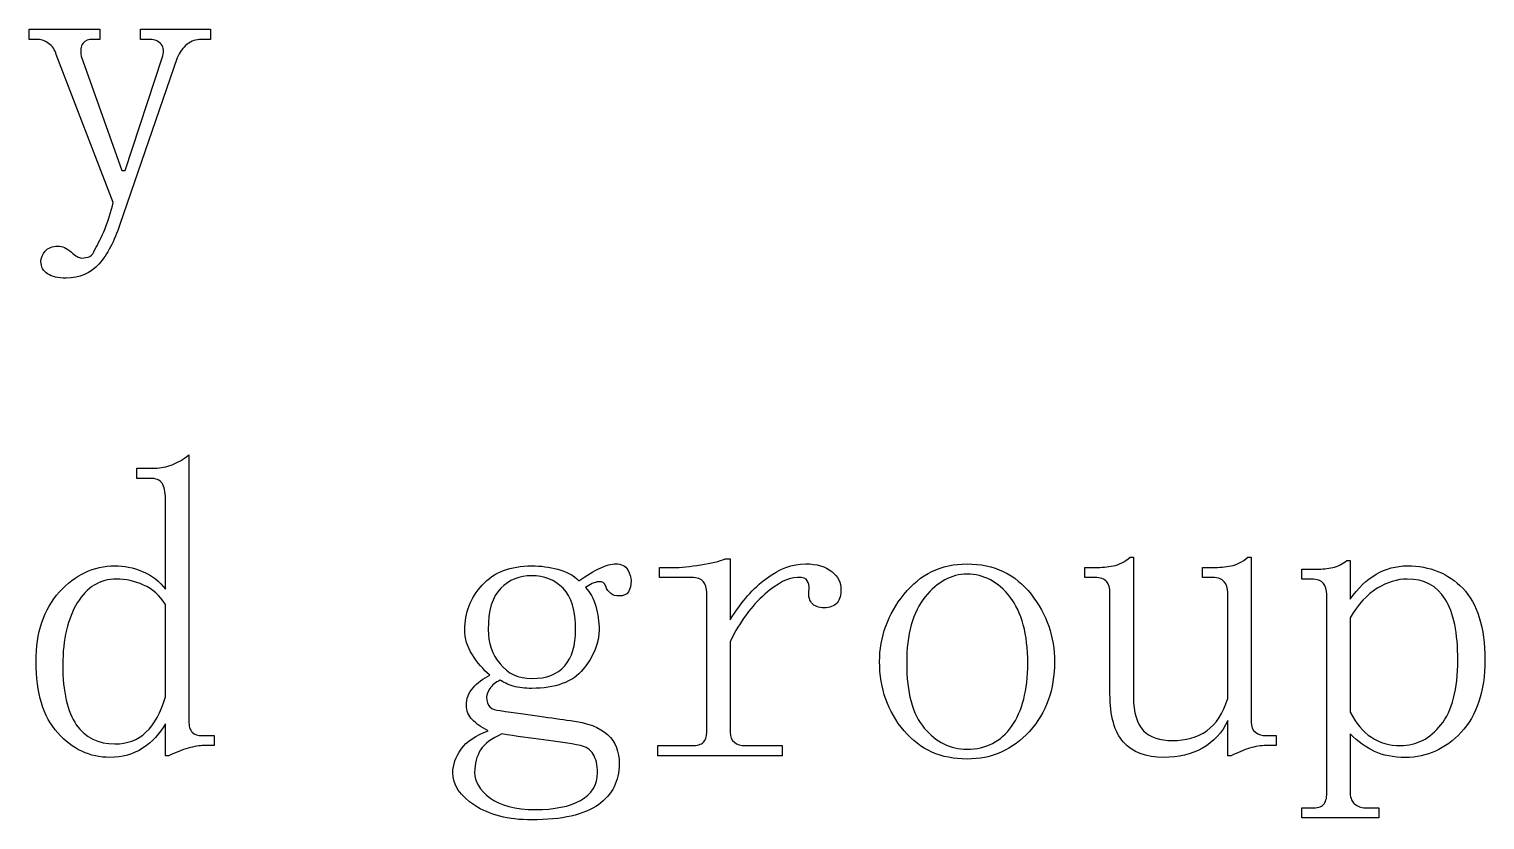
# Model space of a CAD drawing. Header units: centimetres. Extents: x -16 to 14.3, y -18.7 to 16.9.
# Drawn here: x 10.648 to 14.295, y -18.674 to -16.695 of the extents above; entities that cross this region are included whole.
import ezdxf

# ---------------------------------------------------------------- set-up
doc = ezdxf.new("R2010")
doc.units = ezdxf.units.CM
doc.header["$MEASUREMENT"] = 0
doc.layers.add('Layer 1', color=7, linetype='Continuous')

msp = doc.modelspace()

# ---------------------------------------------------------------- linework, layer by layer
at = {"layer": 'Layer 1'}
for points, knots in [([(10.64781, -16.69464), (10.64781, -16.69464), (10.64781, -16.72027), (10.64781, -16.72027), (10.64781, -16.72027), (10.64781, -16.72027), (10.66517, -16.72027), (10.66517, -16.72027), (10.66517, -16.72027), (10.6764, -16.72027), (10.68677, -16.72318), (10.69659, -16.73019), (10.69659, -16.73019), (10.70641, -16.73721), (10.7128, -16.74707), (10.71561, -16.7583), (10.71561, -16.7583), (10.71561, -16.7583), (10.85865, -17.12872), (10.85865, -17.12872), (10.85865, -17.12872), (10.85304, -17.15118), (10.8464, -17.17299), (10.83798, -17.19404), (10.83798, -17.19404), (10.82956, -17.21509), (10.82077, -17.2321), (10.81235, -17.24613), (10.81235, -17.24613), (10.80954, -17.25455), (10.80556, -17.26069), (10.79995, -17.26349), (10.79995, -17.26349), (10.79434, -17.2663), (10.78687, -17.26762), (10.77845, -17.26762), (10.77845, -17.26762), (10.77284, -17.26762), (10.76487, -17.26256), (10.75365, -17.25274), (10.75365, -17.25274), (10.74242, -17.24292), (10.73098, -17.23786), (10.71975, -17.23786), (10.71975, -17.23786), (10.70572, -17.23786), (10.69535, -17.24184), (10.68833, -17.25026), (10.68833, -17.25026), (10.68131, -17.25868), (10.67758, -17.26747), (10.67758, -17.27589), (10.67758, -17.27589), (10.67758, -17.28992), (10.68289, -17.30029), (10.69412, -17.30731), (10.69412, -17.30731), (10.70535, -17.31433), (10.72077, -17.31806), (10.74042, -17.31806), (10.74042, -17.31806), (10.7741, -17.31806), (10.80205, -17.30637), (10.8231, -17.28251), (10.8231, -17.28251), (10.84415, -17.25865), (10.86116, -17.22539), (10.87519, -17.18329), (10.87519, -17.18329), (10.87519, -17.18329), (11.01906, -16.76657), (11.01906, -16.76657), (11.01906, -16.76657), (11.02467, -16.75254), (11.03264, -16.74109), (11.04386, -16.73267), (11.04386, -16.73267), (11.05509, -16.72425), (11.06653, -16.72027), (11.07776, -16.72027), (11.07776, -16.72027), (11.07776, -16.72027), (11.10256, -16.72027), (11.10256, -16.72027), (11.10256, -16.72027), (11.10256, -16.72027), (11.10256, -16.69464), (11.10256, -16.69464), (11.10256, -16.69464), (11.10256, -16.69464), (10.92645, -16.69464), (10.92645, -16.69464), (10.92645, -16.69464), (10.92645, -16.69464), (10.92645, -16.72027), (10.92645, -16.72027), (10.92645, -16.72027), (10.92645, -16.72027), (10.95125, -16.72027), (10.95125, -16.72027), (10.95125, -16.72027), (10.96248, -16.72027), (10.97152, -16.72425), (10.97854, -16.73267), (10.97854, -16.73267), (10.98556, -16.74109), (10.98663, -16.75254), (10.98102, -16.76657), (10.98102, -16.76657), (10.98102, -16.76657), (10.88842, -17.04852), (10.88842, -17.04852), (10.88842, -17.04852), (10.88842, -17.04852), (10.88015, -17.04852), (10.88015, -17.04852), (10.88015, -17.04852), (10.88015, -17.04852), (10.77845, -16.76244), (10.77845, -16.76244), (10.77845, -16.76244), (10.77564, -16.74841), (10.77697, -16.73721), (10.78258, -16.73019), (10.78258, -16.73019), (10.78819, -16.72317), (10.79698, -16.72027), (10.80821, -16.72027), (10.80821, -16.72027), (10.80821, -16.72027), (10.82475, -16.72027), (10.82475, -16.72027), (10.82475, -16.72027), (10.82475, -16.72027), (10.82475, -16.69464), (10.82475, -16.69464), (10.82475, -16.69464), (10.82475, -16.69464), (10.64781, -16.69464), (10.64781, -16.69464)], [0, 0, 0, 0, 0.0277778, 0.0277778, 0.0277778, 0.0277778, 0.0555556, 0.0555556, 0.0555556, 0.0555556, 0.0833333, 0.0833333, 0.0833333, 0.0833333, 0.1111111, 0.1111111, 0.1111111, 0.1111111, 0.1388889, 0.1388889, 0.1388889, 0.1388889, 0.1666667, 0.1666667, 0.1666667, 0.1666667, 0.1944444, 0.1944444, 0.1944444, 0.1944444, 0.2222222, 0.2222222, 0.2222222, 0.2222222, 0.25, 0.25, 0.25, 0.25, 0.2777778, 0.2777778, 0.2777778, 0.2777778, 0.3055556, 0.3055556, 0.3055556, 0.3055556, 0.3333333, 0.3333333, 0.3333333, 0.3333333, 0.3611111, 0.3611111, 0.3611111, 0.3611111, 0.3888889, 0.3888889, 0.3888889, 0.3888889, 0.4166667, 0.4166667, 0.4166667, 0.4166667, 0.4444444, 0.4444444, 0.4444444, 0.4444444, 0.4722222, 0.4722222, 0.4722222, 0.4722222, 0.5, 0.5, 0.5, 0.5, 0.5277778, 0.5277778, 0.5277778, 0.5277778, 0.5555556, 0.5555556, 0.5555556, 0.5555556, 0.5833333, 0.5833333, 0.5833333, 0.5833333, 0.6111111, 0.6111111, 0.6111111, 0.6111111, 0.6388889, 0.6388889, 0.6388889, 0.6388889, 0.6666667, 0.6666667, 0.6666667, 0.6666667, 0.6944444, 0.6944444, 0.6944444, 0.6944444, 0.7222222, 0.7222222, 0.7222222, 0.7222222, 0.75, 0.75, 0.75, 0.75, 0.7777778, 0.7777778, 0.7777778, 0.7777778, 0.8055556, 0.8055556, 0.8055556, 0.8055556, 0.8333333, 0.8333333, 0.8333333, 0.8333333, 0.8611111, 0.8611111, 0.8611111, 0.8611111, 0.8888889, 0.8888889, 0.8888889, 0.8888889, 0.9166667, 0.9166667, 0.9166667, 0.9166667, 0.9444444, 0.9444444, 0.9444444, 0.9444444, 1, 1, 1, 1]), ([(11.04799, -17.76042), (11.03396, -17.77165), (11.01986, -17.77961), (11.00582, -17.78522), (11.00582, -17.78522), (10.99178, -17.79083), (10.97769, -17.79349), (10.96365, -17.79349), (10.96365, -17.79349), (10.96365, -17.79349), (10.91735, -17.79349), (10.91735, -17.79349), (10.91735, -17.79349), (10.91735, -17.79349), (10.91735, -17.81912), (10.91735, -17.81912), (10.91735, -17.81912), (10.91735, -17.81912), (10.95125, -17.81912), (10.95125, -17.81912), (10.95125, -17.81912), (10.96528, -17.81912), (10.9754, -17.8231), (10.98102, -17.83152), (10.98102, -17.83152), (10.98663, -17.83994), (10.98929, -17.85271), (10.98929, -17.86955), (10.98929, -17.86955), (10.98929, -17.86955), (10.98929, -18.09693), (10.98929, -18.09693), (10.98929, -18.09693), (10.97526, -18.07728), (10.9561, -18.06211), (10.93224, -18.05228), (10.93224, -18.05228), (10.90838, -18.04246), (10.88524, -18.03822), (10.86279, -18.03822), (10.86279, -18.03822), (10.80946, -18.03822), (10.76318, -18.06003), (10.72388, -18.10354), (10.72388, -18.10354), (10.68458, -18.14705), (10.66518, -18.20502), (10.66518, -18.278), (10.66518, -18.278), (10.66518, -18.35659), (10.68326, -18.41589), (10.71975, -18.45659), (10.71975, -18.45659), (10.75624, -18.49729), (10.79986, -18.51777), (10.85039, -18.51777), (10.85039, -18.51777), (10.88127, -18.51777), (10.90839, -18.51006), (10.93225, -18.49462), (10.93225, -18.49462), (10.95611, -18.47918), (10.97527, -18.4587), (10.9893, -18.43344), (10.9893, -18.43344), (10.9893, -18.43344), (10.9893, -18.51364), (10.9893, -18.51364), (10.9893, -18.51364), (10.9893, -18.51364), (10.99757, -18.51364), (10.99757, -18.51364), (10.99757, -18.51364), (11.01441, -18.50522), (11.03091, -18.49883), (11.04635, -18.49462), (11.04635, -18.49462), (11.06179, -18.49041), (11.07481, -18.48801), (11.08604, -18.48801), (11.08604, -18.48801), (11.08604, -18.48801), (11.11167, -18.48801), (11.11167, -18.48801), (11.11167, -18.48801), (11.11167, -18.48801), (11.11167, -18.46321), (11.11167, -18.46321), (11.11167, -18.46321), (11.11167, -18.46321), (11.0819, -18.46321), (11.0819, -18.46321), (11.0819, -18.46321), (11.07067, -18.46321), (11.06188, -18.46056), (11.05627, -18.45494), (11.05627, -18.45494), (11.05066, -18.44933), (11.048, -18.43921), (11.048, -18.42517), (11.048, -18.42517), (11.048, -18.42517), (11.048, -17.7604), (11.048, -17.7604), (11.048, -17.7604), (11.048, -17.7604), (11.04799, -17.76042), (11.04799, -17.76042)], [0, 0, 0, 0, 0.0357143, 0.0357143, 0.0357143, 0.0357143, 0.0714286, 0.0714286, 0.0714286, 0.0714286, 0.1071429, 0.1071429, 0.1071429, 0.1071429, 0.1428571, 0.1428571, 0.1428571, 0.1428571, 0.1785714, 0.1785714, 0.1785714, 0.1785714, 0.2142857, 0.2142857, 0.2142857, 0.2142857, 0.25, 0.25, 0.25, 0.25, 0.2857143, 0.2857143, 0.2857143, 0.2857143, 0.3214286, 0.3214286, 0.3214286, 0.3214286, 0.3571429, 0.3571429, 0.3571429, 0.3571429, 0.3928571, 0.3928571, 0.3928571, 0.3928571, 0.4285714, 0.4285714, 0.4285714, 0.4285714, 0.4642857, 0.4642857, 0.4642857, 0.4642857, 0.5, 0.5, 0.5, 0.5, 0.5357143, 0.5357143, 0.5357143, 0.5357143, 0.5714286, 0.5714286, 0.5714286, 0.5714286, 0.6071429, 0.6071429, 0.6071429, 0.6071429, 0.6428571, 0.6428571, 0.6428571, 0.6428571, 0.6785714, 0.6785714, 0.6785714, 0.6785714, 0.7142857, 0.7142857, 0.7142857, 0.7142857, 0.75, 0.75, 0.75, 0.75, 0.7857143, 0.7857143, 0.7857143, 0.7857143, 0.8214286, 0.8214286, 0.8214286, 0.8214286, 0.8571429, 0.8571429, 0.8571429, 0.8571429, 0.8928571, 0.8928571, 0.8928571, 0.8928571, 0.9285714, 0.9285714, 0.9285714, 0.9285714, 1, 1, 1, 1]), ([(12.1179, -18.03327), (12.10667, -18.03327), (12.09365, -18.037), (12.07821, -18.04402), (12.07821, -18.04402), (12.06277, -18.05104), (12.04494, -18.06141), (12.02529, -18.07544), (12.02529, -18.07544), (12.01125, -18.06141), (11.99342, -18.05212), (11.97237, -18.0465), (11.97237, -18.0465), (11.95132, -18.04089), (11.92951, -18.03823), (11.90705, -18.03823), (11.90705, -18.03823), (11.85372, -18.03823), (11.8125, -18.05391), (11.78303, -18.08619), (11.78303, -18.08619), (11.75356, -18.11847), (11.73921, -18.15571), (11.73921, -18.19781), (11.73921, -18.19781), (11.73921, -18.22027), (11.7456, -18.241), (11.75823, -18.26065), (11.75823, -18.26065), (11.77086, -18.2803), (11.78521, -18.29788), (11.80205, -18.31191), (11.80205, -18.31191), (11.78521, -18.32033), (11.77111, -18.3307), (11.75988, -18.34333), (11.75988, -18.34333), (11.74865, -18.35596), (11.74334, -18.37031), (11.74334, -18.38715), (11.74334, -18.38715), (11.74334, -18.40118), (11.7484, -18.41371), (11.75822, -18.42353), (11.75822, -18.42353), (11.76804, -18.43335), (11.78107, -18.44239), (11.79791, -18.45082), (11.79791, -18.45082), (11.76703, -18.46205), (11.74415, -18.47747), (11.73011, -18.49712), (11.73011, -18.49712), (11.71608, -18.51677), (11.70944, -18.53618), (11.70944, -18.55582), (11.70944, -18.55582), (11.70944, -18.5867), (11.72752, -18.61382), (11.76401, -18.63768), (11.76401, -18.63768), (11.8005, -18.66154), (11.8481, -18.67406), (11.90705, -18.67406), (11.90705, -18.67406), (11.98284, -18.67406), (12.03898, -18.66129), (12.07407, -18.63603), (12.07407, -18.63603), (12.10916, -18.61077), (12.12616, -18.57643), (12.12616, -18.53433), (12.12616, -18.53433), (12.12616, -18.50345), (12.11687, -18.47899), (12.09722, -18.46074), (12.09722, -18.46074), (12.07757, -18.4425), (12.04589, -18.4308), (12.00379, -18.42519), (12.00379, -18.42519), (11.98133, -18.42238), (11.95554, -18.41865), (11.92607, -18.41444), (11.92607, -18.41444), (11.8966, -18.41023), (11.86417, -18.406), (11.82768, -18.40038), (11.82768, -18.40038), (11.81645, -18.40038), (11.80766, -18.3969), (11.80205, -18.39128), (11.80205, -18.39128), (11.79644, -18.38567), (11.79378, -18.3777), (11.79378, -18.36648), (11.79378, -18.36648), (11.79378, -18.36087), (11.79643, -18.3534), (11.80205, -18.34498), (11.80205, -18.34498), (11.80766, -18.33656), (11.81645, -18.32992), (11.82768, -18.32431), (11.82768, -18.32431), (11.8361, -18.32992), (11.84672, -18.33498), (11.86075, -18.33919), (11.86075, -18.33919), (11.87478, -18.3434), (11.89021, -18.34498), (11.90705, -18.34498), (11.90705, -18.34498), (11.96599, -18.34498), (12.00937, -18.3293), (12.03603, -18.29702), (12.03603, -18.29702), (12.0627, -18.26474), (12.07572, -18.23148), (12.07572, -18.1978), (12.07572, -18.1978), (12.07572, -18.17815), (12.07307, -18.15874), (12.06745, -18.1391), (12.06745, -18.1391), (12.06184, -18.11945), (12.05305, -18.10403), (12.04182, -18.0928), (12.04182, -18.0928), (12.05305, -18.08438), (12.06424, -18.07932), (12.07407, -18.07792), (12.07407, -18.07792), (12.08389, -18.07652), (12.08945, -18.08025), (12.09226, -18.08867), (12.09226, -18.08867), (12.09507, -18.09709), (12.09987, -18.10348), (12.10549, -18.10769), (12.10549, -18.10769), (12.1111, -18.1119), (12.11774, -18.11348), (12.12616, -18.11348), (12.12616, -18.11348), (12.13739, -18.11348), (12.1451, -18.11058), (12.14931, -18.10356), (12.14931, -18.10356), (12.15352, -18.09654), (12.15592, -18.08668), (12.15592, -18.07545), (12.15592, -18.07545), (12.15592, -18.06703), (12.15326, -18.05799), (12.14765, -18.04816), (12.14765, -18.04816), (12.14204, -18.03834), (12.13192, -18.03328), (12.11788, -18.03328), (12.11788, -18.03328), (12.11788, -18.03328), (12.1179, -18.03327), (12.1179, -18.03327)], [0, 0, 0, 0, 0.0238095, 0.0238095, 0.0238095, 0.0238095, 0.047619, 0.047619, 0.047619, 0.047619, 0.0714286, 0.0714286, 0.0714286, 0.0714286, 0.0952381, 0.0952381, 0.0952381, 0.0952381, 0.1190476, 0.1190476, 0.1190476, 0.1190476, 0.1428571, 0.1428571, 0.1428571, 0.1428571, 0.1666667, 0.1666667, 0.1666667, 0.1666667, 0.1904762, 0.1904762, 0.1904762, 0.1904762, 0.2142857, 0.2142857, 0.2142857, 0.2142857, 0.2380952, 0.2380952, 0.2380952, 0.2380952, 0.2619048, 0.2619048, 0.2619048, 0.2619048, 0.2857143, 0.2857143, 0.2857143, 0.2857143, 0.3095238, 0.3095238, 0.3095238, 0.3095238, 0.3333333, 0.3333333, 0.3333333, 0.3333333, 0.3571429, 0.3571429, 0.3571429, 0.3571429, 0.3809524, 0.3809524, 0.3809524, 0.3809524, 0.4047619, 0.4047619, 0.4047619, 0.4047619, 0.4285714, 0.4285714, 0.4285714, 0.4285714, 0.452381, 0.452381, 0.452381, 0.452381, 0.4761905, 0.4761905, 0.4761905, 0.4761905, 0.5, 0.5, 0.5, 0.5, 0.5238095, 0.5238095, 0.5238095, 0.5238095, 0.547619, 0.547619, 0.547619, 0.547619, 0.5714286, 0.5714286, 0.5714286, 0.5714286, 0.5952381, 0.5952381, 0.5952381, 0.5952381, 0.6190476, 0.6190476, 0.6190476, 0.6190476, 0.6428571, 0.6428571, 0.6428571, 0.6428571, 0.6666667, 0.6666667, 0.6666667, 0.6666667, 0.6904762, 0.6904762, 0.6904762, 0.6904762, 0.7142857, 0.7142857, 0.7142857, 0.7142857, 0.7380952, 0.7380952, 0.7380952, 0.7380952, 0.7619048, 0.7619048, 0.7619048, 0.7619048, 0.7857143, 0.7857143, 0.7857143, 0.7857143, 0.8095238, 0.8095238, 0.8095238, 0.8095238, 0.8333333, 0.8333333, 0.8333333, 0.8333333, 0.8571429, 0.8571429, 0.8571429, 0.8571429, 0.8809524, 0.8809524, 0.8809524, 0.8809524, 0.9047619, 0.9047619, 0.9047619, 0.9047619, 0.9285714, 0.9285714, 0.9285714, 0.9285714, 0.952381, 0.952381, 0.952381, 0.952381, 1, 1, 1, 1]), ([(12.39158, -18.02087), (12.37755, -18.02648), (12.35706, -18.03154), (12.3304, -18.03575), (12.3304, -18.03575), (12.30373, -18.03996), (12.2806, -18.04237), (12.26095, -18.04236), (12.26095, -18.04236), (12.26095, -18.04236), (12.22705, -18.04236), (12.22705, -18.04236), (12.22705, -18.04236), (12.22705, -18.04236), (12.22705, -18.06716), (12.22705, -18.06716), (12.22705, -18.06716), (12.22705, -18.06716), (12.30725, -18.06716), (12.30725, -18.06716), (12.30725, -18.06716), (12.32128, -18.06716), (12.3314, -18.07089), (12.33702, -18.07791), (12.33702, -18.07791), (12.34263, -18.08493), (12.34529, -18.09397), (12.34529, -18.1052), (12.34529, -18.1052), (12.34529, -18.1052), (12.34529, -18.45495), (12.34529, -18.45495), (12.34529, -18.45495), (12.34529, -18.46618), (12.34264, -18.47414), (12.33702, -18.47975), (12.33702, -18.47975), (12.33141, -18.48536), (12.32129, -18.48802), (12.30725, -18.48802), (12.30725, -18.48802), (12.30725, -18.48802), (12.22291, -18.48802), (12.22291, -18.48802), (12.22291, -18.48802), (12.22291, -18.48802), (12.22291, -18.51365), (12.22291, -18.51365), (12.22291, -18.51365), (12.22291, -18.51365), (12.53462, -18.51365), (12.53462, -18.51365), (12.53462, -18.51365), (12.53462, -18.51365), (12.53462, -18.48802), (12.53462, -18.48802), (12.53462, -18.48802), (12.53462, -18.48802), (12.44202, -18.48802), (12.44202, -18.48802), (12.44202, -18.48802), (12.43079, -18.48802), (12.42175, -18.48537), (12.41473, -18.47975), (12.41473, -18.47975), (12.40771, -18.47414), (12.40398, -18.46617), (12.40398, -18.45495), (12.40398, -18.45495), (12.40398, -18.45495), (12.40398, -18.22757), (12.40398, -18.22757), (12.40398, -18.22757), (12.42924, -18.17705), (12.45852, -18.1374), (12.4908, -18.10933), (12.4908, -18.10933), (12.52308, -18.08126), (12.5502, -18.06716), (12.57266, -18.06716), (12.57266, -18.06716), (12.58669, -18.06716), (12.59466, -18.06981), (12.59746, -18.07543), (12.59746, -18.07543), (12.60027, -18.08104), (12.60242, -18.08851), (12.60242, -18.09693), (12.60242, -18.09693), (12.59961, -18.11096), (12.60119, -18.12241), (12.60821, -18.13083), (12.60821, -18.13083), (12.61523, -18.13925), (12.62559, -18.14323), (12.63963, -18.14323), (12.63963, -18.14323), (12.65366, -18.14323), (12.66486, -18.13925), (12.67188, -18.13083), (12.67188, -18.13083), (12.6789, -18.12241), (12.6818, -18.11097), (12.6818, -18.09693), (12.6818, -18.09693), (12.6818, -18.08009), (12.67409, -18.06491), (12.65865, -18.05228), (12.65865, -18.05228), (12.64321, -18.03965), (12.6214, -18.03326), (12.59333, -18.03326), (12.59333, -18.03326), (12.55965, -18.03326), (12.52722, -18.04578), (12.49494, -18.06964), (12.49494, -18.06964), (12.46266, -18.0935), (12.43206, -18.12808), (12.40399, -18.17299), (12.40399, -18.17299), (12.40399, -18.17299), (12.40399, -18.02085), (12.40399, -18.02085), (12.40399, -18.02085), (12.40399, -18.02085), (12.39159, -18.02085), (12.39159, -18.02085), (12.39159, -18.02085), (12.39159, -18.02085), (12.39158, -18.02087), (12.39158, -18.02087)], [0, 0, 0, 0, 0.0294118, 0.0294118, 0.0294118, 0.0294118, 0.0588235, 0.0588235, 0.0588235, 0.0588235, 0.0882353, 0.0882353, 0.0882353, 0.0882353, 0.1176471, 0.1176471, 0.1176471, 0.1176471, 0.1470588, 0.1470588, 0.1470588, 0.1470588, 0.1764706, 0.1764706, 0.1764706, 0.1764706, 0.2058824, 0.2058824, 0.2058824, 0.2058824, 0.2352941, 0.2352941, 0.2352941, 0.2352941, 0.2647059, 0.2647059, 0.2647059, 0.2647059, 0.2941176, 0.2941176, 0.2941176, 0.2941176, 0.3235294, 0.3235294, 0.3235294, 0.3235294, 0.3529412, 0.3529412, 0.3529412, 0.3529412, 0.3823529, 0.3823529, 0.3823529, 0.3823529, 0.4117647, 0.4117647, 0.4117647, 0.4117647, 0.4411765, 0.4411765, 0.4411765, 0.4411765, 0.4705882, 0.4705882, 0.4705882, 0.4705882, 0.5, 0.5, 0.5, 0.5, 0.5294118, 0.5294118, 0.5294118, 0.5294118, 0.5588235, 0.5588235, 0.5588235, 0.5588235, 0.5882353, 0.5882353, 0.5882353, 0.5882353, 0.6176471, 0.6176471, 0.6176471, 0.6176471, 0.6470588, 0.6470588, 0.6470588, 0.6470588, 0.6764706, 0.6764706, 0.6764706, 0.6764706, 0.7058824, 0.7058824, 0.7058824, 0.7058824, 0.7352941, 0.7352941, 0.7352941, 0.7352941, 0.7647059, 0.7647059, 0.7647059, 0.7647059, 0.7941176, 0.7941176, 0.7941176, 0.7941176, 0.8235294, 0.8235294, 0.8235294, 0.8235294, 0.8529412, 0.8529412, 0.8529412, 0.8529412, 0.8823529, 0.8823529, 0.8823529, 0.8823529, 0.9117647, 0.9117647, 0.9117647, 0.9117647, 0.9411765, 0.9411765, 0.9411765, 0.9411765, 1, 1, 1, 1]), ([(12.99764, -18.03327), (12.93308, -18.03327), (12.88042, -18.05881), (12.83972, -18.10934), (12.83972, -18.10934), (12.79902, -18.15986), (12.77854, -18.21626), (12.77854, -18.27801), (12.77854, -18.27801), (12.77854, -18.34538), (12.79902, -18.4031), (12.83972, -18.45082), (12.83972, -18.45082), (12.88042, -18.49854), (12.93308, -18.52193), (12.99764, -18.52193), (12.99764, -18.52193), (13.05939, -18.52193), (13.11181, -18.49879), (13.15391, -18.45248), (13.15391, -18.45248), (13.19601, -18.40617), (13.21675, -18.34819), (13.21675, -18.27802), (13.21675, -18.27802), (13.21675, -18.21627), (13.19734, -18.15987), (13.15805, -18.10935), (13.15805, -18.10935), (13.11875, -18.05883), (13.06501, -18.03328), (12.99765, -18.03328), (12.99765, -18.03328), (12.99765, -18.03328), (12.99764, -18.03327), (12.99764, -18.03327)], [0, 0, 0, 0, 0.1, 0.1, 0.1, 0.1, 0.2, 0.2, 0.2, 0.2, 0.3, 0.3, 0.3, 0.3, 0.4, 0.4, 0.4, 0.4, 0.5, 0.5, 0.5, 0.5, 0.6, 0.6, 0.6, 0.6, 0.7, 0.7, 0.7, 0.7, 0.8, 0.8, 0.8, 0.8, 1, 1, 1, 1]), ([(13.40609, -18.01673), (13.39206, -18.02796), (13.37796, -18.03542), (13.36392, -18.03823), (13.36392, -18.03823), (13.34989, -18.04104), (13.33446, -18.04236), (13.31762, -18.04236), (13.31762, -18.04236), (13.31762, -18.04236), (13.29282, -18.04236), (13.29282, -18.04236), (13.29282, -18.04236), (13.29282, -18.04236), (13.29282, -18.06716), (13.29282, -18.06716), (13.29282, -18.06716), (13.29282, -18.06716), (13.31762, -18.06716), (13.31762, -18.06716), (13.31762, -18.06716), (13.33165, -18.06716), (13.34177, -18.07089), (13.34739, -18.07791), (13.34739, -18.07791), (13.353, -18.08493), (13.35566, -18.09397), (13.35566, -18.1052), (13.35566, -18.1052), (13.35566, -18.1052), (13.35566, -18.35821), (13.35566, -18.35821), (13.35566, -18.35821), (13.35566, -18.41435), (13.3671, -18.45449), (13.38956, -18.47975), (13.38956, -18.47975), (13.41202, -18.50501), (13.44552, -18.51778), (13.49043, -18.51778), (13.49043, -18.51778), (13.52692, -18.51778), (13.5591, -18.51007), (13.58717, -18.49463), (13.58717, -18.49463), (13.61524, -18.47919), (13.6368, -18.45605), (13.65084, -18.42518), (13.65084, -18.42518), (13.65084, -18.42518), (13.65084, -18.51365), (13.65084, -18.51365), (13.65084, -18.51365), (13.65084, -18.51365), (13.65911, -18.51365), (13.65911, -18.51365), (13.65911, -18.51365), (13.67595, -18.50523), (13.69138, -18.49884), (13.70541, -18.49463), (13.70541, -18.49463), (13.71944, -18.49042), (13.73354, -18.48802), (13.74758, -18.48802), (13.74758, -18.48802), (13.74758, -18.48802), (13.77238, -18.48802), (13.77238, -18.48802), (13.77238, -18.48802), (13.77238, -18.48802), (13.77238, -18.46322), (13.77238, -18.46322), (13.77238, -18.46322), (13.77238, -18.46322), (13.74758, -18.46322), (13.74758, -18.46322), (13.74758, -18.46322), (13.73635, -18.46322), (13.72731, -18.46057), (13.72029, -18.45495), (13.72029, -18.45495), (13.71327, -18.44934), (13.70954, -18.44055), (13.70954, -18.42932), (13.70954, -18.42932), (13.70954, -18.42932), (13.70954, -18.01674), (13.70954, -18.01674), (13.70954, -18.01674), (13.70954, -18.01674), (13.70127, -18.01674), (13.70127, -18.01674), (13.70127, -18.01674), (13.68723, -18.02797), (13.67314, -18.03543), (13.6591, -18.03824), (13.6591, -18.03824), (13.64507, -18.04105), (13.62964, -18.04237), (13.6128, -18.04237), (13.6128, -18.04237), (13.6128, -18.04237), (13.58717, -18.04237), (13.58717, -18.04237), (13.58717, -18.04237), (13.58717, -18.04237), (13.58717, -18.06717), (13.58717, -18.06717), (13.58717, -18.06717), (13.58717, -18.06717), (13.6128, -18.06717), (13.6128, -18.06717), (13.6128, -18.06717), (13.62683, -18.06717), (13.63612, -18.0709), (13.64174, -18.07792), (13.64174, -18.07792), (13.64735, -18.08494), (13.65083, -18.09398), (13.65084, -18.10521), (13.65084, -18.10521), (13.65084, -18.10521), (13.65084, -18.37062), (13.65084, -18.37062), (13.65084, -18.37062), (13.63961, -18.40711), (13.62178, -18.43398), (13.59792, -18.45082), (13.59792, -18.45082), (13.57406, -18.46766), (13.54561, -18.47562), (13.51193, -18.47562), (13.51193, -18.47562), (13.48105, -18.47562), (13.45684, -18.46766), (13.44, -18.45082), (13.44, -18.45082), (13.42316, -18.43398), (13.41437, -18.40578), (13.41437, -18.36648), (13.41437, -18.36648), (13.41437, -18.36648), (13.41437, -18.01673), (13.41437, -18.01673), (13.41437, -18.01673), (13.41437, -18.01673), (13.4061, -18.01673), (13.4061, -18.01673), (13.4061, -18.01673), (13.4061, -18.01673), (13.40609, -18.01673), (13.40609, -18.01673)], [0, 0, 0, 0, 0.025641, 0.025641, 0.025641, 0.025641, 0.0512821, 0.0512821, 0.0512821, 0.0512821, 0.0769231, 0.0769231, 0.0769231, 0.0769231, 0.1025641, 0.1025641, 0.1025641, 0.1025641, 0.1282051, 0.1282051, 0.1282051, 0.1282051, 0.1538462, 0.1538462, 0.1538462, 0.1538462, 0.1794872, 0.1794872, 0.1794872, 0.1794872, 0.2051282, 0.2051282, 0.2051282, 0.2051282, 0.2307692, 0.2307692, 0.2307692, 0.2307692, 0.2564103, 0.2564103, 0.2564103, 0.2564103, 0.2820513, 0.2820513, 0.2820513, 0.2820513, 0.3076923, 0.3076923, 0.3076923, 0.3076923, 0.3333333, 0.3333333, 0.3333333, 0.3333333, 0.3589744, 0.3589744, 0.3589744, 0.3589744, 0.3846154, 0.3846154, 0.3846154, 0.3846154, 0.4102564, 0.4102564, 0.4102564, 0.4102564, 0.4358974, 0.4358974, 0.4358974, 0.4358974, 0.4615385, 0.4615385, 0.4615385, 0.4615385, 0.4871795, 0.4871795, 0.4871795, 0.4871795, 0.5128205, 0.5128205, 0.5128205, 0.5128205, 0.5384615, 0.5384615, 0.5384615, 0.5384615, 0.5641026, 0.5641026, 0.5641026, 0.5641026, 0.5897436, 0.5897436, 0.5897436, 0.5897436, 0.6153846, 0.6153846, 0.6153846, 0.6153846, 0.6410256, 0.6410256, 0.6410256, 0.6410256, 0.6666667, 0.6666667, 0.6666667, 0.6666667, 0.6923077, 0.6923077, 0.6923077, 0.6923077, 0.7179487, 0.7179487, 0.7179487, 0.7179487, 0.7435897, 0.7435897, 0.7435897, 0.7435897, 0.7692308, 0.7692308, 0.7692308, 0.7692308, 0.7948718, 0.7948718, 0.7948718, 0.7948718, 0.8205128, 0.8205128, 0.8205128, 0.8205128, 0.8461538, 0.8461538, 0.8461538, 0.8461538, 0.8717949, 0.8717949, 0.8717949, 0.8717949, 0.8974359, 0.8974359, 0.8974359, 0.8974359, 0.9230769, 0.9230769, 0.9230769, 0.9230769, 0.9487179, 0.9487179, 0.9487179, 0.9487179, 1, 1, 1, 1]), ([(13.94931, -18.025), (13.93808, -18.03342), (13.92639, -18.03956), (13.91376, -18.04236), (13.91376, -18.04236), (13.90113, -18.04517), (13.88728, -18.04649), (13.87325, -18.04649), (13.87325, -18.04649), (13.87325, -18.04649), (13.83604, -18.04649), (13.83604, -18.04649), (13.83604, -18.04649), (13.83604, -18.04649), (13.83604, -18.07129), (13.83604, -18.07129), (13.83604, -18.07129), (13.83604, -18.07129), (13.86084, -18.07129), (13.86084, -18.07129), (13.86084, -18.07129), (13.87487, -18.07129), (13.88499, -18.07502), (13.89061, -18.08204), (13.89061, -18.08204), (13.89622, -18.08906), (13.89888, -18.0981), (13.89888, -18.10933), (13.89888, -18.10933), (13.89888, -18.10933), (13.89888, -18.60625), (13.89888, -18.60625), (13.89888, -18.60625), (13.89888, -18.62028), (13.89623, -18.6304), (13.89061, -18.63602), (13.89061, -18.63602), (13.885, -18.64163), (13.87488, -18.64429), (13.86084, -18.64429), (13.86084, -18.64429), (13.86084, -18.64429), (13.83604, -18.64429), (13.83604, -18.64429), (13.83604, -18.64429), (13.83604, -18.64429), (13.83604, -18.66909), (13.83604, -18.66909), (13.83604, -18.66909), (13.83604, -18.66909), (14.02952, -18.66909), (14.02952, -18.66909), (14.02952, -18.66909), (14.02952, -18.66909), (14.02952, -18.64429), (14.02952, -18.64429), (14.02952, -18.64429), (14.02952, -18.64429), (13.99975, -18.64429), (13.99975, -18.64429), (13.99975, -18.64429), (13.98852, -18.64429), (13.97923, -18.64164), (13.97081, -18.63602), (13.97081, -18.63602), (13.96239, -18.63041), (13.95758, -18.62029), (13.95758, -18.60625), (13.95758, -18.60625), (13.95758, -18.60625), (13.95758, -18.45908), (13.95758, -18.45908), (13.95758, -18.45908), (13.97723, -18.47873), (13.99771, -18.49308), (14.01876, -18.5029), (14.01876, -18.5029), (14.03981, -18.51272), (14.06561, -18.51778), (14.09648, -18.51778), (14.09648, -18.51778), (14.14981, -18.51778), (14.19609, -18.49705), (14.23539, -18.45494), (14.23539, -18.45494), (14.27469, -18.41284), (14.29492, -18.35246), (14.29492, -18.27387), (14.29492, -18.27387), (14.29492, -18.19247), (14.27601, -18.13234), (14.23952, -18.09445), (14.23952, -18.09445), (14.20303, -18.05656), (14.15675, -18.03823), (14.10061, -18.03823), (14.10061, -18.03823), (14.07254, -18.03823), (14.04675, -18.04487), (14.02289, -18.0589), (14.02289, -18.0589), (13.99903, -18.07294), (13.97722, -18.09367), (13.95757, -18.12174), (13.95757, -18.12174), (13.95757, -18.12174), (13.95757, -18.025), (13.95757, -18.025), (13.95757, -18.025), (13.95757, -18.025), (13.9493, -18.025), (13.9493, -18.025), (13.9493, -18.025), (13.9493, -18.025), (13.94931, -18.025), (13.94931, -18.025)], [0, 0, 0, 0, 0.0333333, 0.0333333, 0.0333333, 0.0333333, 0.0666667, 0.0666667, 0.0666667, 0.0666667, 0.1, 0.1, 0.1, 0.1, 0.1333333, 0.1333333, 0.1333333, 0.1333333, 0.1666667, 0.1666667, 0.1666667, 0.1666667, 0.2, 0.2, 0.2, 0.2, 0.2333333, 0.2333333, 0.2333333, 0.2333333, 0.2666667, 0.2666667, 0.2666667, 0.2666667, 0.3, 0.3, 0.3, 0.3, 0.3333333, 0.3333333, 0.3333333, 0.3333333, 0.3666667, 0.3666667, 0.3666667, 0.3666667, 0.4, 0.4, 0.4, 0.4, 0.4333333, 0.4333333, 0.4333333, 0.4333333, 0.4666667, 0.4666667, 0.4666667, 0.4666667, 0.5, 0.5, 0.5, 0.5, 0.5333333, 0.5333333, 0.5333333, 0.5333333, 0.5666667, 0.5666667, 0.5666667, 0.5666667, 0.6, 0.6, 0.6, 0.6, 0.6333333, 0.6333333, 0.6333333, 0.6333333, 0.6666667, 0.6666667, 0.6666667, 0.6666667, 0.7, 0.7, 0.7, 0.7, 0.7333333, 0.7333333, 0.7333333, 0.7333333, 0.7666667, 0.7666667, 0.7666667, 0.7666667, 0.8, 0.8, 0.8, 0.8, 0.8333333, 0.8333333, 0.8333333, 0.8333333, 0.8666667, 0.8666667, 0.8666667, 0.8666667, 0.9, 0.9, 0.9, 0.9, 0.9333333, 0.9333333, 0.9333333, 0.9333333, 1, 1, 1, 1]), ([(10.86691, -18.0713), (10.88936, -18.0713), (10.91225, -18.07636), (10.93471, -18.08618), (10.93471, -18.08618), (10.95716, -18.096), (10.97525, -18.11251), (10.98928, -18.13496), (10.98928, -18.13496), (10.98928, -18.13496), (10.98928, -18.36647), (10.98928, -18.36647), (10.98928, -18.36647), (10.97805, -18.40577), (10.96155, -18.43529), (10.9405, -18.45494), (10.9405, -18.45494), (10.91945, -18.47459), (10.89365, -18.48388), (10.86278, -18.48388), (10.86278, -18.48388), (10.82068, -18.48388), (10.7885, -18.4682), (10.76604, -18.43592), (10.76604, -18.43592), (10.74358, -18.40364), (10.73214, -18.35363), (10.73214, -18.28627), (10.73214, -18.28627), (10.73214, -18.22171), (10.74466, -18.17012), (10.76852, -18.13083), (10.76852, -18.13083), (10.79238, -18.09153), (10.82481, -18.0713), (10.86691, -18.0713)], [0, 0, 0, 0, 0.1, 0.1, 0.1, 0.1, 0.2, 0.2, 0.2, 0.2, 0.3, 0.3, 0.3, 0.3, 0.4, 0.4, 0.4, 0.4, 0.5, 0.5, 0.5, 0.5, 0.6, 0.6, 0.6, 0.6, 0.7, 0.7, 0.7, 0.7, 0.8, 0.8, 0.8, 0.8, 1, 1, 1, 1]), ([(11.90706, -18.06304), (11.93794, -18.06304), (11.96456, -18.07341), (11.98561, -18.09446), (11.98561, -18.09446), (12.00666, -18.11551), (12.01703, -18.1501), (12.01703, -18.19781), (12.01703, -18.19781), (12.01703, -18.23711), (12.00799, -18.26771), (11.98974, -18.28876), (11.98974, -18.28876), (11.97149, -18.30981), (11.94355, -18.32018), (11.90706, -18.32018), (11.90706, -18.32018), (11.87338, -18.32018), (11.84733, -18.30766), (11.82768, -18.2838), (11.82768, -18.2838), (11.80803, -18.25994), (11.79791, -18.23149), (11.79791, -18.19781), (11.79791, -18.19781), (11.79791, -18.15009), (11.80828, -18.11551), (11.82933, -18.09446), (11.82933, -18.09446), (11.85038, -18.07341), (11.87618, -18.06304), (11.90705, -18.06304), (11.90705, -18.06304), (11.90705, -18.06304), (11.90706, -18.06304), (11.90706, -18.06304)], [0, 0, 0, 0, 0.1, 0.1, 0.1, 0.1, 0.2, 0.2, 0.2, 0.2, 0.3, 0.3, 0.3, 0.3, 0.4, 0.4, 0.4, 0.4, 0.5, 0.5, 0.5, 0.5, 0.6, 0.6, 0.6, 0.6, 0.7, 0.7, 0.7, 0.7, 0.8, 0.8, 0.8, 0.8, 1, 1, 1, 1]), ([(12.99764, -18.0589), (13.03974, -18.0589), (13.07565, -18.07806), (13.10513, -18.11595), (13.10513, -18.11595), (13.1346, -18.15384), (13.14978, -18.20916), (13.14978, -18.28214), (13.14978, -18.28214), (13.14978, -18.34951), (13.13593, -18.40217), (13.10927, -18.44006), (13.10927, -18.44006), (13.0826, -18.47795), (13.04537, -18.49711), (12.99765, -18.49711), (12.99765, -18.49711), (12.95555, -18.49711), (12.91964, -18.47928), (12.89016, -18.44419), (12.89016, -18.44419), (12.86069, -18.4091), (12.84634, -18.35511), (12.84634, -18.28213), (12.84634, -18.28213), (12.84634, -18.20915), (12.86177, -18.15383), (12.89264, -18.11594), (12.89264, -18.11594), (12.92352, -18.07805), (12.95835, -18.05889), (12.99765, -18.05889), (12.99765, -18.05889), (12.99765, -18.05889), (12.99764, -18.0589), (12.99764, -18.0589)], [0, 0, 0, 0, 0.1, 0.1, 0.1, 0.1, 0.2, 0.2, 0.2, 0.2, 0.3, 0.3, 0.3, 0.3, 0.4, 0.4, 0.4, 0.4, 0.5, 0.5, 0.5, 0.5, 0.6, 0.6, 0.6, 0.6, 0.7, 0.7, 0.7, 0.7, 0.8, 0.8, 0.8, 0.8, 1, 1, 1, 1]), ([(14.10062, -18.0713), (14.14272, -18.0713), (14.17465, -18.08805), (14.1957, -18.12174), (14.1957, -18.12174), (14.21675, -18.15542), (14.22712, -18.20651), (14.22712, -18.27388), (14.22712, -18.27388), (14.22712, -18.34686), (14.21302, -18.40085), (14.18495, -18.43594), (14.18495, -18.43594), (14.15688, -18.47103), (14.12337, -18.48803), (14.08408, -18.48803), (14.08408, -18.48803), (14.05601, -18.48803), (14.03154, -18.48139), (14.01049, -18.46736), (14.01049, -18.46736), (13.98944, -18.45333), (13.97161, -18.43259), (13.95757, -18.40452), (13.95757, -18.40452), (13.95757, -18.40452), (13.95757, -18.16805), (13.95757, -18.16805), (13.95757, -18.16805), (13.97722, -18.13437), (14.00011, -18.1099), (14.02537, -18.09446), (14.02537, -18.09446), (14.05063, -18.07902), (14.07535, -18.07131), (14.10061, -18.07131), (14.10061, -18.07131), (14.10061, -18.07131), (14.10062, -18.0713), (14.10062, -18.0713)], [0, 0, 0, 0, 0.0909091, 0.0909091, 0.0909091, 0.0909091, 0.1818182, 0.1818182, 0.1818182, 0.1818182, 0.2727273, 0.2727273, 0.2727273, 0.2727273, 0.3636364, 0.3636364, 0.3636364, 0.3636364, 0.4545455, 0.4545455, 0.4545455, 0.4545455, 0.5454545, 0.5454545, 0.5454545, 0.5454545, 0.6363636, 0.6363636, 0.6363636, 0.6363636, 0.7272727, 0.7272727, 0.7272727, 0.7272727, 0.8181818, 0.8181818, 0.8181818, 0.8181818, 1, 1, 1, 1]), ([(11.83182, -18.45908), (11.86831, -18.46469), (11.90314, -18.46975), (11.93683, -18.47396), (11.93683, -18.47396), (11.97051, -18.47817), (12.00136, -18.4824), (12.02943, -18.48802), (12.02943, -18.48802), (12.04346, -18.49083), (12.05383, -18.49829), (12.06085, -18.50952), (12.06085, -18.50952), (12.06787, -18.52075), (12.0716, -18.53617), (12.0716, -18.55582), (12.0716, -18.55582), (12.0716, -18.5867), (12.0575, -18.60983), (12.02943, -18.62527), (12.02943, -18.62527), (12.00136, -18.64071), (11.96387, -18.64842), (11.91616, -18.64842), (11.91616, -18.64842), (11.86564, -18.64842), (11.82732, -18.6383), (11.80206, -18.61865), (11.80206, -18.61865), (11.7768, -18.599), (11.76403, -18.57827), (11.76403, -18.55581), (11.76403, -18.55581), (11.76403, -18.53335), (11.76909, -18.5142), (11.77891, -18.49876), (11.77891, -18.49876), (11.78873, -18.48332), (11.80656, -18.4703), (11.83183, -18.45907), (11.83183, -18.45907), (11.83183, -18.45907), (11.83182, -18.45908), (11.83182, -18.45908)], [0, 0, 0, 0, 0.0833333, 0.0833333, 0.0833333, 0.0833333, 0.1666667, 0.1666667, 0.1666667, 0.1666667, 0.25, 0.25, 0.25, 0.25, 0.3333333, 0.3333333, 0.3333333, 0.3333333, 0.4166667, 0.4166667, 0.4166667, 0.4166667, 0.5, 0.5, 0.5, 0.5, 0.5833333, 0.5833333, 0.5833333, 0.5833333, 0.6666667, 0.6666667, 0.6666667, 0.6666667, 0.75, 0.75, 0.75, 0.75, 0.8333333, 0.8333333, 0.8333333, 0.8333333, 1, 1, 1, 1])]:
    msp.add_open_spline(points, degree=3, knots=knots, dxfattribs=at)

doc.saveas('drawing.dxf')
